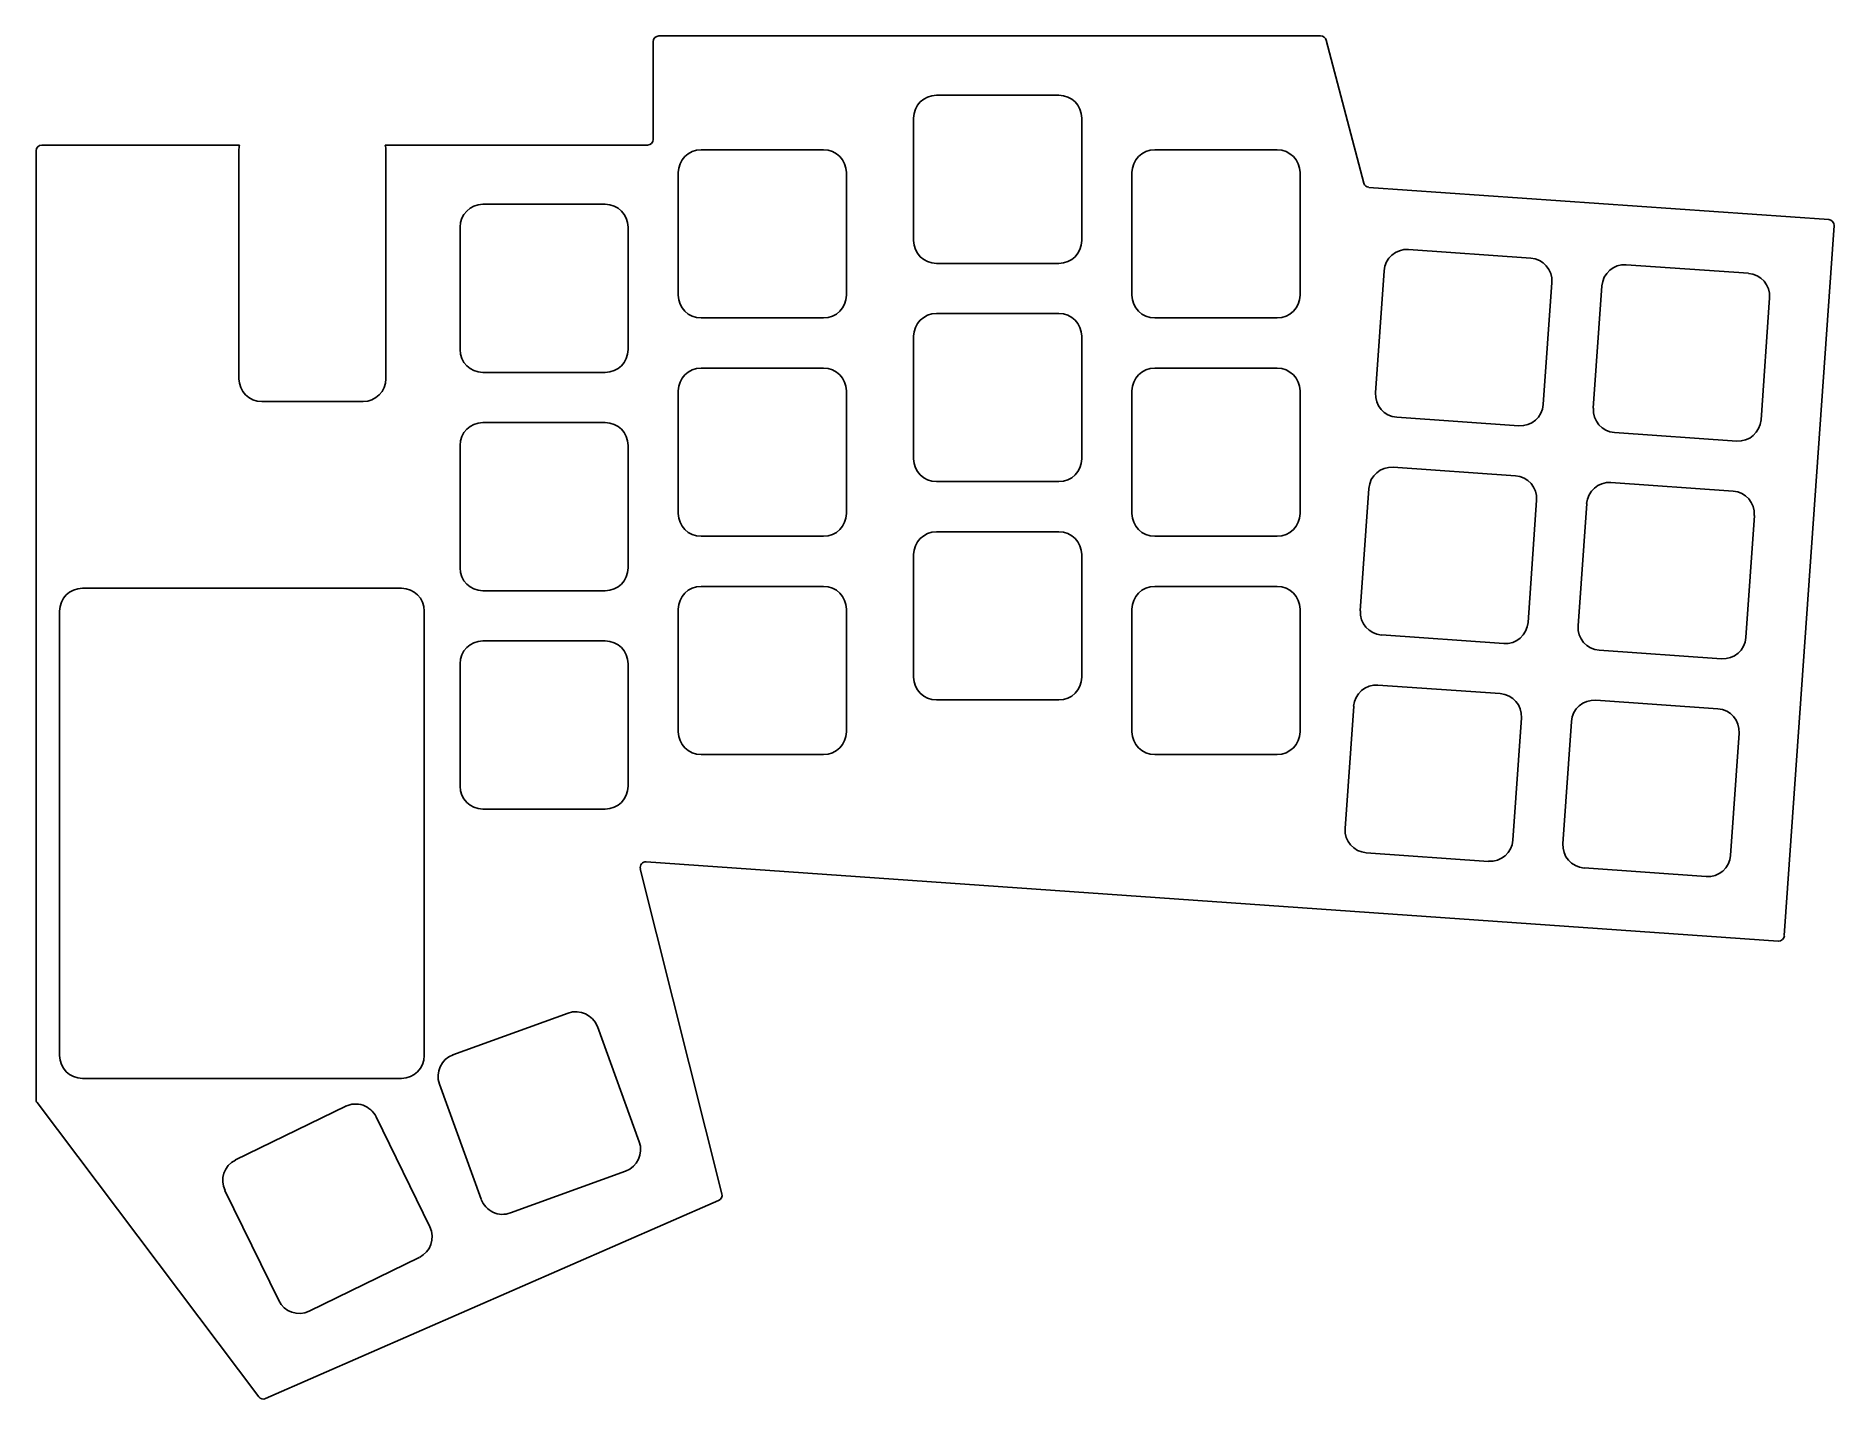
# Model space of a CAD drawing. Header units: millimetres. Extents: x 148 to 306, y -54 to 66.
import ezdxf

# ---------------------------------------------------------------- set-up
doc = ezdxf.new("R2010")
doc.units = ezdxf.units.MM

msp = doc.modelspace()

# ---------------------------------------------------------------- linework, layer by layer
for p, q in [((202.45, 56.94), (202.45, 65.51)), ((202.95, 66.01), (261.01, 66.01)), ((261.49, 65.64), (264.79, 53.1)), ((238.05, 60.81), (227.3, 60.81)), ((225.3, 58.81), (225.3, 48.06)), ((240.05, 48.06), (240.05, 58.81)), ((148.3, -27.27), (148.3, 55.94)), ((148.8, 56.44), (166.16, 56.44)), ((166.1, 55.94), (166.1, 35.94)), ((178.93, 56.44), (201.95, 56.44)), ((179, 35.94), (179, 55.94)), ((217.4, 56.02), (206.65, 56.02)), ((257.2, 56.02), (246.45, 56.02)), ((204.65, 54.02), (204.65, 43.27)), ((219.4, 43.27), (219.4, 54.02)), ((244.45, 54.02), (244.45, 43.27)), ((259.2, 43.27), (259.2, 54.02)), ((265.24, 52.73), (305.59, 49.91)), ((198.25, 51.24), (187.5, 51.24)), ((185.5, 49.24), (185.5, 38.49)), ((200.25, 38.49), (200.25, 49.24)), ((306.05, 49.38), (301.69, -12.92)), ((227.3, 46.06), (238.05, 46.06)), ((279.44, 46.52), (268.71, 47.27)), ((298.54, 45.19), (287.82, 45.94)), ((266.58, 45.42), (265.83, 34.7)), ((280.54, 33.67), (281.29, 44.39)), ((285.68, 44.08), (284.93, 33.36)), ((299.65, 32.33), (300.4, 43.05)), ((206.65, 41.27), (217.4, 41.27)), ((238.05, 41.66), (227.3, 41.66)), ((246.45, 41.27), (257.2, 41.27)), ((225.3, 39.66), (225.3, 28.91)), ((240.05, 28.91), (240.05, 39.66)), ((187.5, 36.49), (198.25, 36.49)), ((217.4, 36.87), (206.65, 36.87)), ((257.2, 36.87), (246.45, 36.87)), ((204.65, 34.87), (204.65, 24.12)), ((219.4, 24.12), (219.4, 34.87)), ((244.45, 34.87), (244.45, 24.12)), ((259.2, 24.12), (259.2, 34.87)), ((168.1, 33.94), (177, 33.94)), ((198.25, 32.09), (187.5, 32.09)), ((267.68, 32.56), (278.41, 31.81)), ((185.5, 30.09), (185.5, 19.34)), ((200.25, 19.34), (200.25, 30.09)), ((286.79, 31.22), (297.51, 30.47)), ((227.3, 26.91), (238.05, 26.91)), ((278.1, 27.42), (267.38, 28.17)), ((297.2, 26.09), (286.48, 26.84)), ((265.24, 26.32), (264.49, 15.59)), ((279.21, 14.56), (279.96, 25.29)), ((284.35, 24.98), (283.6, 14.26)), ((298.31, 13.23), (299.06, 23.95)), ((206.65, 22.12), (217.4, 22.12)), ((238.05, 22.51), (227.3, 22.51)), ((246.45, 22.12), (257.2, 22.12)), ((225.3, 20.51), (225.3, 9.76)), ((240.05, 9.76), (240.05, 20.51)), ((180.37, 17.56), (152.37, 17.56)), ((217.4, 17.72), (206.65, 17.72)), ((257.2, 17.72), (246.45, 17.72)), ((187.5, 17.34), (198.25, 17.34)), ((150.37, 15.56), (150.37, -23.44)), ((182.37, -23.44), (182.37, 15.56)), ((204.65, 15.72), (204.65, 4.97)), ((219.4, 4.97), (219.4, 15.72)), ((244.45, 15.72), (244.45, 4.97)), ((259.2, 4.97), (259.2, 15.72)), ((198.25, 12.94), (187.5, 12.94)), ((266.35, 13.46), (277.07, 12.71)), ((285.45, 12.12), (296.18, 11.37)), ((185.5, 10.94), (185.5, 0.19)), ((200.25, 0.19), (200.25, 10.94)), ((276.77, 8.32), (266.04, 9.07)), ((227.3, 7.76), (238.05, 7.76)), ((263.91, 7.21), (263.16, -3.51)), ((295.87, 6.98), (285.14, 7.73)), ((277.87, -4.54), (278.62, 6.18)), ((283.01, 5.88), (282.26, -4.85)), ((296.97, -5.88), (297.72, 4.85)), ((206.65, 2.97), (217.4, 2.97)), ((246.45, 2.97), (257.2, 2.97)), ((187.5, -1.81), (198.25, -1.81)), ((265.01, -5.65), (275.74, -6.4)), ((201.32, -7.06), (208.47, -35.58)), ((301.16, -13.39), (201.84, -6.44)), ((284.12, -6.98), (294.84, -7.73)), ((194.99, -19.71), (184.88, -23.38)), ((201.23, -31), (197.55, -20.9)), ((152.37, -25.44), (180.37, -25.44)), ((183.69, -25.95), (187.36, -36.05)), ((167.84, -53.37), (148.4, -27.57)), ((175.47, -27.89), (165.81, -32.6)), ((182.85, -38.47), (178.14, -28.81)), ((189.93, -37.24), (200.03, -33.57)), ((164.88, -35.27), (169.6, -44.94)), ((208.19, -36.16), (168.44, -53.53)), ((172.27, -45.86), (181.93, -41.15))]:
    msp.add_line(p, q)
for centre, radius, start, end in [((202.95, 65.51), 0.5, 90, 180), ((261.01, 65.51), 0.5, 14.7503, 90), ((227.3, 58.81), 2, 90, 180), ((238.05, 58.81), 2, 0, 90), ((201.95, 56.94), 0.5, 270, 0), ((148.8, 55.94), 0.5, 90, 180), ((168.1, 55.94), 2, 165.5225, 180), ((177, 55.94), 2, 0, 14.4775), ((206.65, 54.02), 2, 90, 180), ((217.4, 54.02), 2, 0, 90), ((246.45, 54.02), 2, 90, 180), ((257.2, 54.02), 2, 0, 90), ((265.28, 53.23), 0.5, 194.7503, 266), ((187.5, 49.24), 2, 90, 180), ((198.25, 49.24), 2, 0, 90), ((305.55, 49.41), 0.5, 356, 86), ((227.3, 48.06), 2, 180, 270), ((238.05, 48.06), 2, 270, 0), ((268.57, 45.28), 2, 86, 176), ((279.3, 44.53), 2, 356, 86), ((287.68, 43.94), 2, 86, 176), ((298.4, 43.19), 2, 356, 86), ((206.65, 43.27), 2, 180, 270), ((217.4, 43.27), 2, 270, 0), ((246.45, 43.27), 2, 180, 270), ((257.2, 43.27), 2, 270, 0), ((227.3, 39.66), 2, 90, 180), ((238.05, 39.66), 2, 0, 90), ((187.5, 38.49), 2, 180, 270), ((198.25, 38.49), 2, 270, 0), ((206.65, 34.87), 2, 90, 180), ((217.4, 34.87), 2, 0, 90), ((246.45, 34.87), 2, 90, 180), ((257.2, 34.87), 2, 0, 90), ((168.1, 35.94), 2, 180, 270), ((177, 35.94), 2, 270, 0), ((267.82, 34.56), 2, 176, 266), ((278.55, 33.81), 2, 266, 356), ((286.93, 33.22), 2, 176, 266), ((187.5, 30.09), 2, 90, 180), ((198.25, 30.09), 2, 0, 90), ((297.65, 32.47), 2, 266, 356), ((227.3, 28.91), 2, 180, 270), ((238.05, 28.91), 2, 270, 0), ((267.24, 26.18), 2, 86, 176), ((277.96, 25.43), 2, 356, 86), ((286.34, 24.84), 2, 86, 176), ((297.06, 24.09), 2, 356, 86), ((206.65, 24.12), 2, 180, 270), ((217.4, 24.12), 2, 270, 0), ((246.45, 24.12), 2, 180, 270), ((257.2, 24.12), 2, 270, 0), ((227.3, 20.51), 2, 90, 180), ((238.05, 20.51), 2, 0, 90), ((187.5, 19.34), 2, 180, 270), ((198.25, 19.34), 2, 270, 0), ((152.37, 15.56), 2, 90, 180), ((180.37, 15.56), 2, 0, 90), ((206.65, 15.72), 2, 90, 180), ((217.4, 15.72), 2, 0, 90), ((246.45, 15.72), 2, 90, 180), ((257.2, 15.72), 2, 0, 90), ((266.49, 15.45), 2, 176, 266), ((277.21, 14.7), 2, 266, 356), ((285.59, 14.12), 2, 176, 266), ((187.5, 10.94), 2, 90, 180), ((198.25, 10.94), 2, 0, 90), ((296.32, 13.37), 2, 266, 356), ((227.3, 9.76), 2, 180, 270), ((238.05, 9.76), 2, 270, 0), ((265.9, 7.07), 2, 86, 176), ((276.63, 6.32), 2, 356, 86), ((285.01, 5.74), 2, 86, 176), ((295.73, 4.99), 2, 356, 86), ((206.65, 4.97), 2, 180, 270), ((217.4, 4.97), 2, 270, 0), ((246.45, 4.97), 2, 180, 270), ((257.2, 4.97), 2, 270, 0), ((187.5, 0.19), 2, 180, 270), ((198.25, 0.19), 2, 270, 0), ((265.15, -3.65), 2, 176, 266), ((275.88, -4.4), 2, 266, 356), ((284.26, -4.99), 2, 176, 266), ((294.98, -5.74), 2, 266, 356), ((201.81, -6.94), 0.5, 86, 194.0725), ((301.2, -12.89), 0.5, 266, 356), ((195.67, -21.59), 2, 20, 110), ((152.37, -23.44), 2, 180, 270), ((180.37, -23.44), 2, 270, 0), ((185.57, -25.26), 2, 110, 200), ((148.8, -27.27), 0.5, 180, 217.0056), ((176.34, -29.69), 2, 26, 116), ((199.35, -31.69), 2, 290, 20), ((166.68, -34.4), 2, 116, 206), ((189.24, -35.37), 2, 200, 290), ((207.99, -35.7), 0.5, 293.6045, 14.0725), ((181.06, -39.35), 2, 296, 26), ((171.39, -44.06), 2, 206, 296), ((168.24, -53.07), 0.5, 217.0056, 293.6045)]:
    msp.add_arc(centre, radius, start, end)

doc.saveas('drawing.dxf')
